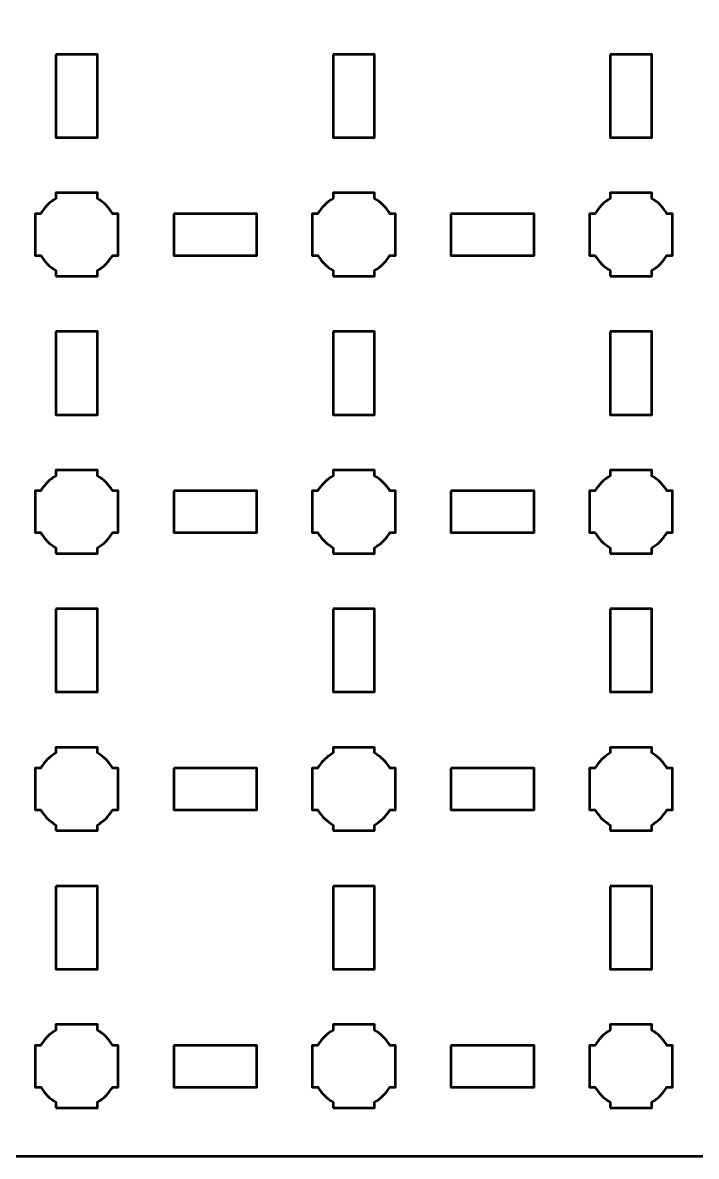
# Model space of a CAD drawing. Header units: centimetres. Extents: x -17.7 to 17.7, y -17.7 to 17.7.
# Drawn here: x 4.61 to 9.47, y -17.65 to -9.47 of the extents above; entities that cross this region are included whole.
import ezdxf

# ---------------------------------------------------------------- set-up
doc = ezdxf.new("R2010")
doc.units = ezdxf.units.CM
doc.header["$MEASUREMENT"] = 0
doc.layers.add('Layer 1', color=7, linetype='Continuous')

msp = doc.modelspace()

# ---------------------------------------------------------------- linework, layer by layer
at = {"layer": 'Layer 1', "lineweight": 53}
for points, knots in [([(-17.14996, 17.65006), (-17.14996, 17.65006), (17.14996, 17.65006), (17.14996, 17.65006), (17.14996, 17.65006), (17.42692, 17.65006), (17.65006, 17.42696), (17.65006, 17.14996), (17.65006, 17.14996), (17.65006, 17.14996), (17.65006, -17.14995), (17.65006, -17.14995), (17.65006, -17.14995), (17.65006, -17.42692), (17.42692, -17.65005), (17.14996, -17.65005), (17.14996, -17.65005), (17.14996, -17.65005), (-17.14996, -17.65005), (-17.14996, -17.65005), (-17.14996, -17.65005), (-17.42696, -17.65005), (-17.65005, -17.42692), (-17.65005, -17.14995), (-17.65005, -17.14995), (-17.65005, -17.14995), (-17.65005, 17.14996), (-17.65005, 17.14996), (-17.65005, 17.14996), (-17.65005, 17.42696), (-17.42696, 17.65006), (-17.14996, 17.65006)], [0, 0, 0, 0, 0.125, 0.125, 0.125, 0.125, 0.25, 0.25, 0.25, 0.25, 0.375, 0.375, 0.375, 0.375, 0.5, 0.5, 0.5, 0.5, 0.625, 0.625, 0.625, 0.625, 0.75, 0.75, 0.75, 0.75, 0.875, 0.875, 0.875, 0.875, 1, 1, 1, 1]), ([(4.85001, -9.69999), (4.85001, -9.69999), (5.15001, -9.69999), (5.15001, -9.69999), (5.15001, -9.69999), (5.15001, -9.69999), (5.15001, -10.29999), (5.15001, -10.29999), (5.15001, -10.29999), (5.15001, -10.29999), (4.85001, -10.29999), (4.85001, -10.29999), (4.85001, -10.29999), (4.85001, -10.29999), (4.85001, -9.69999), (4.85001, -9.69999)], [0, 0, 0, 0, 0.25, 0.25, 0.25, 0.25, 0.5, 0.5, 0.5, 0.5, 0.75, 0.75, 0.75, 0.75, 1, 1, 1, 1]), ([(6.84994, -9.69999), (6.84994, -9.69999), (7.14994, -9.69999), (7.14994, -9.69999), (7.14994, -9.69999), (7.14994, -9.69999), (7.14994, -10.29999), (7.14994, -10.29999), (7.14994, -10.29999), (7.14994, -10.29999), (6.84994, -10.29999), (6.84994, -10.29999), (6.84994, -10.29999), (6.84994, -10.29999), (6.84994, -9.69999), (6.84994, -9.69999)], [0, 0, 0, 0, 0.25, 0.25, 0.25, 0.25, 0.5, 0.5, 0.5, 0.5, 0.75, 0.75, 0.75, 0.75, 1, 1, 1, 1]), ([(8.85001, -9.69999), (8.85001, -9.69999), (9.15002, -9.69999), (9.15002, -9.69999), (9.15002, -9.69999), (9.15002, -9.69999), (9.15002, -10.29999), (9.15002, -10.29999), (9.15002, -10.29999), (9.15002, -10.29999), (8.85001, -10.29999), (8.85001, -10.29999), (8.85001, -10.29999), (8.85001, -10.29999), (8.85001, -9.69999), (8.85001, -9.69999)], [0, 0, 0, 0, 0.25, 0.25, 0.25, 0.25, 0.5, 0.5, 0.5, 0.5, 0.75, 0.75, 0.75, 0.75, 1, 1, 1, 1]), ([(4.85001, -11.29991), (4.85001, -11.29991), (4.85001, -11.2598), (4.85001, -11.2598), (4.85001, -11.2598), (4.80439, -11.23348), (4.76651, -11.19545), (4.74015, -11.14998), (4.74015, -11.14998), (4.74015, -11.14998), (4.69994, -11.14998), (4.69994, -11.14998), (4.69994, -11.14998), (4.69994, -11.14998), (4.69994, -10.9999), (4.69994, -10.9999), (4.69994, -10.9999), (4.69994, -10.9999), (4.69994, -10.84997), (4.69994, -10.84997), (4.69994, -10.84997), (4.69994, -10.84997), (4.74015, -10.84997), (4.74015, -10.84997), (4.74015, -10.84997), (4.76651, -10.80436), (4.80439, -10.76647), (4.85001, -10.74015), (4.85001, -10.74015), (4.85001, -10.74015), (4.85001, -10.6999), (4.85001, -10.6999), (4.85001, -10.6999), (4.85001, -10.6999), (4.99994, -10.6999), (4.99994, -10.6999), (4.99994, -10.6999), (4.99994, -10.6999), (5.15001, -10.6999), (5.15001, -10.6999), (5.15001, -10.6999), (5.15001, -10.6999), (5.15001, -10.74015), (5.15001, -10.74015), (5.15001, -10.74015), (5.19548, -10.76647), (5.23337, -10.80436), (5.25983, -10.84997), (5.25983, -10.84997), (5.25983, -10.84997), (5.29994, -10.84997), (5.29994, -10.84997), (5.29994, -10.84997), (5.29994, -10.84997), (5.29994, -10.9999), (5.29994, -10.9999), (5.29994, -10.9999), (5.29994, -10.9999), (5.29994, -11.14998), (5.29994, -11.14998), (5.29994, -11.14998), (5.29994, -11.14998), (5.25983, -11.14998), (5.25983, -11.14998), (5.25983, -11.14998), (5.23337, -11.19545), (5.19548, -11.23348), (5.15001, -11.2598), (5.15001, -11.2598), (5.15001, -11.2598), (5.15001, -11.29991), (5.15001, -11.29991), (5.15001, -11.29991), (5.15001, -11.29991), (4.99994, -11.29991), (4.99994, -11.29991), (4.99994, -11.29991), (4.99994, -11.29991), (4.85001, -11.29991), (4.85001, -11.29991)], [0, 0, 0, 0, 0.05, 0.05, 0.05, 0.05, 0.1, 0.1, 0.1, 0.1, 0.15, 0.15, 0.15, 0.15, 0.2, 0.2, 0.2, 0.2, 0.25, 0.25, 0.25, 0.25, 0.3, 0.3, 0.3, 0.3, 0.35, 0.35, 0.35, 0.35, 0.4, 0.4, 0.4, 0.4, 0.45, 0.45, 0.45, 0.45, 0.5, 0.5, 0.5, 0.5, 0.55, 0.55, 0.55, 0.55, 0.6, 0.6, 0.6, 0.6, 0.65, 0.65, 0.65, 0.65, 0.7, 0.7, 0.7, 0.7, 0.75, 0.75, 0.75, 0.75, 0.8, 0.8, 0.8, 0.8, 0.85, 0.85, 0.85, 0.85, 0.9, 0.9, 0.9, 0.9, 0.95, 0.95, 0.95, 0.95, 1, 1, 1, 1]), ([(6.84994, -11.29991), (6.84994, -11.29991), (6.84994, -11.2598), (6.84994, -11.2598), (6.84994, -11.2598), (6.80447, -11.23348), (6.76644, -11.19545), (6.74012, -11.14998), (6.74012, -11.14998), (6.74012, -11.14998), (6.69987, -11.14998), (6.69987, -11.14998), (6.69987, -11.14998), (6.69987, -11.14998), (6.69987, -10.9999), (6.69987, -10.9999), (6.69987, -10.9999), (6.69987, -10.9999), (6.69987, -10.84997), (6.69987, -10.84997), (6.69987, -10.84997), (6.69987, -10.84997), (6.74012, -10.84997), (6.74012, -10.84997), (6.74012, -10.84997), (6.76644, -10.80436), (6.80447, -10.76647), (6.84994, -10.74015), (6.84994, -10.74015), (6.84994, -10.74015), (6.84994, -10.6999), (6.84994, -10.6999), (6.84994, -10.6999), (6.84994, -10.6999), (6.99987, -10.6999), (6.99987, -10.6999), (6.99987, -10.6999), (6.99987, -10.6999), (7.14994, -10.6999), (7.14994, -10.6999), (7.14994, -10.6999), (7.14994, -10.6999), (7.14994, -10.74015), (7.14994, -10.74015), (7.14994, -10.74015), (7.19542, -10.76647), (7.23344, -10.80436), (7.25976, -10.84997), (7.25976, -10.84997), (7.25976, -10.84997), (7.29987, -10.84997), (7.29987, -10.84997), (7.29987, -10.84997), (7.29987, -10.84997), (7.29987, -10.9999), (7.29987, -10.9999), (7.29987, -10.9999), (7.29987, -10.9999), (7.29987, -11.14998), (7.29987, -11.14998), (7.29987, -11.14998), (7.29987, -11.14998), (7.25976, -11.14998), (7.25976, -11.14998), (7.25976, -11.14998), (7.23344, -11.19545), (7.19542, -11.23348), (7.14994, -11.2598), (7.14994, -11.2598), (7.14994, -11.2598), (7.14994, -11.29991), (7.14994, -11.29991), (7.14994, -11.29991), (7.14994, -11.29991), (6.99987, -11.29991), (6.99987, -11.29991), (6.99987, -11.29991), (6.99987, -11.29991), (6.84994, -11.29991), (6.84994, -11.29991)], [0, 0, 0, 0, 0.05, 0.05, 0.05, 0.05, 0.1, 0.1, 0.1, 0.1, 0.15, 0.15, 0.15, 0.15, 0.2, 0.2, 0.2, 0.2, 0.25, 0.25, 0.25, 0.25, 0.3, 0.3, 0.3, 0.3, 0.35, 0.35, 0.35, 0.35, 0.4, 0.4, 0.4, 0.4, 0.45, 0.45, 0.45, 0.45, 0.5, 0.5, 0.5, 0.5, 0.55, 0.55, 0.55, 0.55, 0.6, 0.6, 0.6, 0.6, 0.65, 0.65, 0.65, 0.65, 0.7, 0.7, 0.7, 0.7, 0.75, 0.75, 0.75, 0.75, 0.8, 0.8, 0.8, 0.8, 0.85, 0.85, 0.85, 0.85, 0.9, 0.9, 0.9, 0.9, 0.95, 0.95, 0.95, 0.95, 1, 1, 1, 1]), ([(8.84991, -11.29991), (8.84991, -11.29991), (8.84991, -11.2598), (8.84991, -11.2598), (8.84991, -11.2598), (8.80443, -11.23348), (8.76637, -11.19545), (8.74005, -11.14998), (8.74005, -11.14998), (8.74005, -11.14998), (8.69998, -11.14998), (8.69998, -11.14998), (8.69998, -11.14998), (8.69998, -11.14998), (8.69998, -10.9999), (8.69998, -10.9999), (8.69998, -10.9999), (8.69998, -10.9999), (8.69998, -10.84997), (8.69998, -10.84997), (8.69998, -10.84997), (8.69998, -10.84997), (8.74005, -10.84997), (8.74005, -10.84997), (8.74005, -10.84997), (8.76637, -10.80436), (8.80443, -10.76647), (8.84991, -10.74015), (8.84991, -10.74015), (8.84991, -10.74015), (8.84991, -10.6999), (8.84991, -10.6999), (8.84991, -10.6999), (8.84991, -10.6999), (8.99994, -10.6999), (8.99994, -10.6999), (8.99994, -10.6999), (8.99994, -10.6999), (9.14987, -10.6999), (9.14987, -10.6999), (9.14987, -10.6999), (9.14987, -10.6999), (9.14987, -10.74015), (9.14987, -10.74015), (9.14987, -10.74015), (9.19549, -10.76647), (9.23341, -10.80436), (9.25973, -10.84997), (9.25973, -10.84997), (9.25973, -10.84997), (9.29995, -10.84997), (9.29995, -10.84997), (9.29995, -10.84997), (9.29995, -10.84997), (9.29995, -10.9999), (9.29995, -10.9999), (9.29995, -10.9999), (9.29995, -10.9999), (9.29995, -11.14998), (9.29995, -11.14998), (9.29995, -11.14998), (9.29995, -11.14998), (9.25973, -11.14998), (9.25973, -11.14998), (9.25973, -11.14998), (9.23341, -11.19545), (9.19549, -11.23348), (9.14987, -11.2598), (9.14987, -11.2598), (9.14987, -11.2598), (9.14987, -11.29991), (9.14987, -11.29991), (9.14987, -11.29991), (9.14987, -11.29991), (8.99994, -11.29991), (8.99994, -11.29991), (8.99994, -11.29991), (8.99994, -11.29991), (8.84991, -11.29991), (8.84991, -11.29991)], [0, 0, 0, 0, 0.05, 0.05, 0.05, 0.05, 0.1, 0.1, 0.1, 0.1, 0.15, 0.15, 0.15, 0.15, 0.2, 0.2, 0.2, 0.2, 0.25, 0.25, 0.25, 0.25, 0.3, 0.3, 0.3, 0.3, 0.35, 0.35, 0.35, 0.35, 0.4, 0.4, 0.4, 0.4, 0.45, 0.45, 0.45, 0.45, 0.5, 0.5, 0.5, 0.5, 0.55, 0.55, 0.55, 0.55, 0.6, 0.6, 0.6, 0.6, 0.65, 0.65, 0.65, 0.65, 0.7, 0.7, 0.7, 0.7, 0.75, 0.75, 0.75, 0.75, 0.8, 0.8, 0.8, 0.8, 0.85, 0.85, 0.85, 0.85, 0.9, 0.9, 0.9, 0.9, 0.95, 0.95, 0.95, 0.95, 1, 1, 1, 1]), ([(5.69999, -10.84997), (5.69999, -10.84997), (6.29999, -10.84997), (6.29999, -10.84997), (6.29999, -10.84997), (6.29999, -10.84997), (6.29999, -11.14998), (6.29999, -11.14998), (6.29999, -11.14998), (6.29999, -11.14998), (5.69999, -11.14998), (5.69999, -11.14998), (5.69999, -11.14998), (5.69999, -11.14998), (5.69999, -10.84997), (5.69999, -10.84997)], [0, 0, 0, 0, 0.25, 0.25, 0.25, 0.25, 0.5, 0.5, 0.5, 0.5, 0.75, 0.75, 0.75, 0.75, 1, 1, 1, 1]), ([(7.70006, -10.84997), (7.70006, -10.84997), (8.30007, -10.84997), (8.30007, -10.84997), (8.30007, -10.84997), (8.30007, -10.84997), (8.30007, -11.14998), (8.30007, -11.14998), (8.30007, -11.14998), (8.30007, -11.14998), (7.70006, -11.14998), (7.70006, -11.14998), (7.70006, -11.14998), (7.70006, -11.14998), (7.70006, -10.84997), (7.70006, -10.84997)], [0, 0, 0, 0, 0.25, 0.25, 0.25, 0.25, 0.5, 0.5, 0.5, 0.5, 0.75, 0.75, 0.75, 0.75, 1, 1, 1, 1]), ([(4.85001, -11.69996), (4.85001, -11.69996), (5.15001, -11.69996), (5.15001, -11.69996), (5.15001, -11.69996), (5.15001, -11.69996), (5.15001, -12.29996), (5.15001, -12.29996), (5.15001, -12.29996), (5.15001, -12.29996), (4.85001, -12.29996), (4.85001, -12.29996), (4.85001, -12.29996), (4.85001, -12.29996), (4.85001, -11.69996), (4.85001, -11.69996)], [0, 0, 0, 0, 0.25, 0.25, 0.25, 0.25, 0.5, 0.5, 0.5, 0.5, 0.75, 0.75, 0.75, 0.75, 1, 1, 1, 1]), ([(6.84994, -11.69996), (6.84994, -11.69996), (7.14994, -11.69996), (7.14994, -11.69996), (7.14994, -11.69996), (7.14994, -11.69996), (7.14994, -12.29996), (7.14994, -12.29996), (7.14994, -12.29996), (7.14994, -12.29996), (6.84994, -12.29996), (6.84994, -12.29996), (6.84994, -12.29996), (6.84994, -12.29996), (6.84994, -11.69996), (6.84994, -11.69996)], [0, 0, 0, 0, 0.25, 0.25, 0.25, 0.25, 0.5, 0.5, 0.5, 0.5, 0.75, 0.75, 0.75, 0.75, 1, 1, 1, 1]), ([(8.85001, -11.69996), (8.85001, -11.69996), (9.15002, -11.69996), (9.15002, -11.69996), (9.15002, -11.69996), (9.15002, -11.69996), (9.15002, -12.29996), (9.15002, -12.29996), (9.15002, -12.29996), (9.15002, -12.29996), (8.85001, -12.29996), (8.85001, -12.29996), (8.85001, -12.29996), (8.85001, -12.29996), (8.85001, -11.69996), (8.85001, -11.69996)], [0, 0, 0, 0, 0.25, 0.25, 0.25, 0.25, 0.5, 0.5, 0.5, 0.5, 0.75, 0.75, 0.75, 0.75, 1, 1, 1, 1]), ([(4.85001, -13.29998), (4.85001, -13.29998), (4.85001, -13.25973), (4.85001, -13.25973), (4.85001, -13.25973), (4.80439, -13.23341), (4.76651, -13.19538), (4.74015, -13.14991), (4.74015, -13.14991), (4.74015, -13.14991), (4.69994, -13.14991), (4.69994, -13.14991), (4.69994, -13.14991), (4.69994, -13.14991), (4.69994, -12.99998), (4.69994, -12.99998), (4.69994, -12.99998), (4.69994, -12.99998), (4.69994, -12.84991), (4.69994, -12.84991), (4.69994, -12.84991), (4.69994, -12.84991), (4.74015, -12.84991), (4.74015, -12.84991), (4.74015, -12.84991), (4.76651, -12.80443), (4.80439, -12.7664), (4.85001, -12.74009), (4.85001, -12.74009), (4.85001, -12.74009), (4.85001, -12.69998), (4.85001, -12.69998), (4.85001, -12.69998), (4.85001, -12.69998), (4.99994, -12.69998), (4.99994, -12.69998), (4.99994, -12.69998), (4.99994, -12.69998), (5.15001, -12.69998), (5.15001, -12.69998), (5.15001, -12.69998), (5.15001, -12.69998), (5.15001, -12.74009), (5.15001, -12.74009), (5.15001, -12.74009), (5.19548, -12.7664), (5.23337, -12.80443), (5.25983, -12.84991), (5.25983, -12.84991), (5.25983, -12.84991), (5.29994, -12.84991), (5.29994, -12.84991), (5.29994, -12.84991), (5.29994, -12.84991), (5.29994, -12.99998), (5.29994, -12.99998), (5.29994, -12.99998), (5.29994, -12.99998), (5.29994, -13.14991), (5.29994, -13.14991), (5.29994, -13.14991), (5.29994, -13.14991), (5.25983, -13.14991), (5.25983, -13.14991), (5.25983, -13.14991), (5.23337, -13.19538), (5.19548, -13.23341), (5.15001, -13.25973), (5.15001, -13.25973), (5.15001, -13.25973), (5.15001, -13.29998), (5.15001, -13.29998), (5.15001, -13.29998), (5.15001, -13.29998), (4.99994, -13.29998), (4.99994, -13.29998), (4.99994, -13.29998), (4.99994, -13.29998), (4.85001, -13.29998), (4.85001, -13.29998)], [0, 0, 0, 0, 0.05, 0.05, 0.05, 0.05, 0.1, 0.1, 0.1, 0.1, 0.15, 0.15, 0.15, 0.15, 0.2, 0.2, 0.2, 0.2, 0.25, 0.25, 0.25, 0.25, 0.3, 0.3, 0.3, 0.3, 0.35, 0.35, 0.35, 0.35, 0.4, 0.4, 0.4, 0.4, 0.45, 0.45, 0.45, 0.45, 0.5, 0.5, 0.5, 0.5, 0.55, 0.55, 0.55, 0.55, 0.6, 0.6, 0.6, 0.6, 0.65, 0.65, 0.65, 0.65, 0.7, 0.7, 0.7, 0.7, 0.75, 0.75, 0.75, 0.75, 0.8, 0.8, 0.8, 0.8, 0.85, 0.85, 0.85, 0.85, 0.9, 0.9, 0.9, 0.9, 0.95, 0.95, 0.95, 0.95, 1, 1, 1, 1]), ([(6.84994, -13.29998), (6.84994, -13.29998), (6.84994, -13.25973), (6.84994, -13.25973), (6.84994, -13.25973), (6.80447, -13.23341), (6.76644, -13.19538), (6.74012, -13.14991), (6.74012, -13.14991), (6.74012, -13.14991), (6.69987, -13.14991), (6.69987, -13.14991), (6.69987, -13.14991), (6.69987, -13.14991), (6.69987, -12.99998), (6.69987, -12.99998), (6.69987, -12.99998), (6.69987, -12.99998), (6.69987, -12.84991), (6.69987, -12.84991), (6.69987, -12.84991), (6.69987, -12.84991), (6.74012, -12.84991), (6.74012, -12.84991), (6.74012, -12.84991), (6.76644, -12.80443), (6.80447, -12.7664), (6.84994, -12.74009), (6.84994, -12.74009), (6.84994, -12.74009), (6.84994, -12.69998), (6.84994, -12.69998), (6.84994, -12.69998), (6.84994, -12.69998), (6.99987, -12.69998), (6.99987, -12.69998), (6.99987, -12.69998), (6.99987, -12.69998), (7.14994, -12.69998), (7.14994, -12.69998), (7.14994, -12.69998), (7.14994, -12.69998), (7.14994, -12.74009), (7.14994, -12.74009), (7.14994, -12.74009), (7.19542, -12.7664), (7.23344, -12.80443), (7.25976, -12.84991), (7.25976, -12.84991), (7.25976, -12.84991), (7.29987, -12.84991), (7.29987, -12.84991), (7.29987, -12.84991), (7.29987, -12.84991), (7.29987, -12.99998), (7.29987, -12.99998), (7.29987, -12.99998), (7.29987, -12.99998), (7.29987, -13.14991), (7.29987, -13.14991), (7.29987, -13.14991), (7.29987, -13.14991), (7.25976, -13.14991), (7.25976, -13.14991), (7.25976, -13.14991), (7.23344, -13.19538), (7.19542, -13.23341), (7.14994, -13.25973), (7.14994, -13.25973), (7.14994, -13.25973), (7.14994, -13.29998), (7.14994, -13.29998), (7.14994, -13.29998), (7.14994, -13.29998), (6.99987, -13.29998), (6.99987, -13.29998), (6.99987, -13.29998), (6.99987, -13.29998), (6.84994, -13.29998), (6.84994, -13.29998)], [0, 0, 0, 0, 0.05, 0.05, 0.05, 0.05, 0.1, 0.1, 0.1, 0.1, 0.15, 0.15, 0.15, 0.15, 0.2, 0.2, 0.2, 0.2, 0.25, 0.25, 0.25, 0.25, 0.3, 0.3, 0.3, 0.3, 0.35, 0.35, 0.35, 0.35, 0.4, 0.4, 0.4, 0.4, 0.45, 0.45, 0.45, 0.45, 0.5, 0.5, 0.5, 0.5, 0.55, 0.55, 0.55, 0.55, 0.6, 0.6, 0.6, 0.6, 0.65, 0.65, 0.65, 0.65, 0.7, 0.7, 0.7, 0.7, 0.75, 0.75, 0.75, 0.75, 0.8, 0.8, 0.8, 0.8, 0.85, 0.85, 0.85, 0.85, 0.9, 0.9, 0.9, 0.9, 0.95, 0.95, 0.95, 0.95, 1, 1, 1, 1]), ([(8.84991, -13.29998), (8.84991, -13.29998), (8.84991, -13.25973), (8.84991, -13.25973), (8.84991, -13.25973), (8.80443, -13.23341), (8.76637, -13.19538), (8.74005, -13.14991), (8.74005, -13.14991), (8.74005, -13.14991), (8.69998, -13.14991), (8.69998, -13.14991), (8.69998, -13.14991), (8.69998, -13.14991), (8.69998, -12.99998), (8.69998, -12.99998), (8.69998, -12.99998), (8.69998, -12.99998), (8.69998, -12.84991), (8.69998, -12.84991), (8.69998, -12.84991), (8.69998, -12.84991), (8.74005, -12.84991), (8.74005, -12.84991), (8.74005, -12.84991), (8.76637, -12.80443), (8.80443, -12.7664), (8.84991, -12.74009), (8.84991, -12.74009), (8.84991, -12.74009), (8.84991, -12.69998), (8.84991, -12.69998), (8.84991, -12.69998), (8.84991, -12.69998), (8.99994, -12.69998), (8.99994, -12.69998), (8.99994, -12.69998), (8.99994, -12.69998), (9.14987, -12.69998), (9.14987, -12.69998), (9.14987, -12.69998), (9.14987, -12.69998), (9.14987, -12.74009), (9.14987, -12.74009), (9.14987, -12.74009), (9.19549, -12.7664), (9.23341, -12.80443), (9.25973, -12.84991), (9.25973, -12.84991), (9.25973, -12.84991), (9.29995, -12.84991), (9.29995, -12.84991), (9.29995, -12.84991), (9.29995, -12.84991), (9.29995, -12.99998), (9.29995, -12.99998), (9.29995, -12.99998), (9.29995, -12.99998), (9.29995, -13.14991), (9.29995, -13.14991), (9.29995, -13.14991), (9.29995, -13.14991), (9.25973, -13.14991), (9.25973, -13.14991), (9.25973, -13.14991), (9.23341, -13.19538), (9.19549, -13.23341), (9.14987, -13.25973), (9.14987, -13.25973), (9.14987, -13.25973), (9.14987, -13.29998), (9.14987, -13.29998), (9.14987, -13.29998), (9.14987, -13.29998), (8.99994, -13.29998), (8.99994, -13.29998), (8.99994, -13.29998), (8.99994, -13.29998), (8.84991, -13.29998), (8.84991, -13.29998)], [0, 0, 0, 0, 0.05, 0.05, 0.05, 0.05, 0.1, 0.1, 0.1, 0.1, 0.15, 0.15, 0.15, 0.15, 0.2, 0.2, 0.2, 0.2, 0.25, 0.25, 0.25, 0.25, 0.3, 0.3, 0.3, 0.3, 0.35, 0.35, 0.35, 0.35, 0.4, 0.4, 0.4, 0.4, 0.45, 0.45, 0.45, 0.45, 0.5, 0.5, 0.5, 0.5, 0.55, 0.55, 0.55, 0.55, 0.6, 0.6, 0.6, 0.6, 0.65, 0.65, 0.65, 0.65, 0.7, 0.7, 0.7, 0.7, 0.75, 0.75, 0.75, 0.75, 0.8, 0.8, 0.8, 0.8, 0.85, 0.85, 0.85, 0.85, 0.9, 0.9, 0.9, 0.9, 0.95, 0.95, 0.95, 0.95, 1, 1, 1, 1]), ([(5.69999, -12.84991), (5.69999, -12.84991), (6.29999, -12.84991), (6.29999, -12.84991), (6.29999, -12.84991), (6.29999, -12.84991), (6.29999, -13.14991), (6.29999, -13.14991), (6.29999, -13.14991), (6.29999, -13.14991), (5.69999, -13.14991), (5.69999, -13.14991), (5.69999, -13.14991), (5.69999, -13.14991), (5.69999, -12.84991), (5.69999, -12.84991)], [0, 0, 0, 0, 0.25, 0.25, 0.25, 0.25, 0.5, 0.5, 0.5, 0.5, 0.75, 0.75, 0.75, 0.75, 1, 1, 1, 1]), ([(7.70006, -12.84991), (7.70006, -12.84991), (8.30007, -12.84991), (8.30007, -12.84991), (8.30007, -12.84991), (8.30007, -12.84991), (8.30007, -13.14991), (8.30007, -13.14991), (8.30007, -13.14991), (8.30007, -13.14991), (7.70006, -13.14991), (7.70006, -13.14991), (7.70006, -13.14991), (7.70006, -13.14991), (7.70006, -12.84991), (7.70006, -12.84991)], [0, 0, 0, 0, 0.25, 0.25, 0.25, 0.25, 0.5, 0.5, 0.5, 0.5, 0.75, 0.75, 0.75, 0.75, 1, 1, 1, 1]), ([(4.85001, -13.70003), (4.85001, -13.70003), (5.15001, -13.70003), (5.15001, -13.70003), (5.15001, -13.70003), (5.15001, -13.70003), (5.15001, -14.30003), (5.15001, -14.30003), (5.15001, -14.30003), (5.15001, -14.30003), (4.85001, -14.30003), (4.85001, -14.30003), (4.85001, -14.30003), (4.85001, -14.30003), (4.85001, -13.70003), (4.85001, -13.70003)], [0, 0, 0, 0, 0.25, 0.25, 0.25, 0.25, 0.5, 0.5, 0.5, 0.5, 0.75, 0.75, 0.75, 0.75, 1, 1, 1, 1]), ([(6.84994, -13.70003), (6.84994, -13.70003), (7.14994, -13.70003), (7.14994, -13.70003), (7.14994, -13.70003), (7.14994, -13.70003), (7.14994, -14.30003), (7.14994, -14.30003), (7.14994, -14.30003), (7.14994, -14.30003), (6.84994, -14.30003), (6.84994, -14.30003), (6.84994, -14.30003), (6.84994, -14.30003), (6.84994, -13.70003), (6.84994, -13.70003)], [0, 0, 0, 0, 0.25, 0.25, 0.25, 0.25, 0.5, 0.5, 0.5, 0.5, 0.75, 0.75, 0.75, 0.75, 1, 1, 1, 1]), ([(8.85001, -13.70003), (8.85001, -13.70003), (9.15002, -13.70003), (9.15002, -13.70003), (9.15002, -13.70003), (9.15002, -13.70003), (9.15002, -14.30003), (9.15002, -14.30003), (9.15002, -14.30003), (9.15002, -14.30003), (8.85001, -14.30003), (8.85001, -14.30003), (8.85001, -14.30003), (8.85001, -14.30003), (8.85001, -13.70003), (8.85001, -13.70003)], [0, 0, 0, 0, 0.25, 0.25, 0.25, 0.25, 0.5, 0.5, 0.5, 0.5, 0.75, 0.75, 0.75, 0.75, 1, 1, 1, 1]), ([(4.85001, -15.29995), (4.85001, -15.29995), (4.85001, -15.25984), (4.85001, -15.25984), (4.85001, -15.25984), (4.80439, -15.23338), (4.76651, -15.19549), (4.74015, -15.14988), (4.74015, -15.14988), (4.74015, -15.14988), (4.69994, -15.14988), (4.69994, -15.14988), (4.69994, -15.14988), (4.69994, -15.14988), (4.69994, -14.99995), (4.69994, -14.99995), (4.69994, -14.99995), (4.69994, -14.99995), (4.69994, -14.84987), (4.69994, -14.84987), (4.69994, -14.84987), (4.69994, -14.84987), (4.74015, -14.84987), (4.74015, -14.84987), (4.74015, -14.84987), (4.76651, -14.8044), (4.80439, -14.76637), (4.85001, -14.74002), (4.85001, -14.74002), (4.85001, -14.74002), (4.85001, -14.69994), (4.85001, -14.69994), (4.85001, -14.69994), (4.85001, -14.69994), (4.99994, -14.69994), (4.99994, -14.69994), (4.99994, -14.69994), (4.99994, -14.69994), (5.15001, -14.69994), (5.15001, -14.69994), (5.15001, -14.69994), (5.15001, -14.69994), (5.15001, -14.74002), (5.15001, -14.74002), (5.15001, -14.74002), (5.19548, -14.76637), (5.23337, -14.8044), (5.25983, -14.84987), (5.25983, -14.84987), (5.25983, -14.84987), (5.29994, -14.84987), (5.29994, -14.84987), (5.29994, -14.84987), (5.29994, -14.84987), (5.29994, -14.99995), (5.29994, -14.99995), (5.29994, -14.99995), (5.29994, -14.99995), (5.29994, -15.14988), (5.29994, -15.14988), (5.29994, -15.14988), (5.29994, -15.14988), (5.25983, -15.14988), (5.25983, -15.14988), (5.25983, -15.14988), (5.23337, -15.19549), (5.19548, -15.23338), (5.15001, -15.25984), (5.15001, -15.25984), (5.15001, -15.25984), (5.15001, -15.29995), (5.15001, -15.29995), (5.15001, -15.29995), (5.15001, -15.29995), (4.99994, -15.29995), (4.99994, -15.29995), (4.99994, -15.29995), (4.99994, -15.29995), (4.85001, -15.29995), (4.85001, -15.29995)], [0, 0, 0, 0, 0.05, 0.05, 0.05, 0.05, 0.1, 0.1, 0.1, 0.1, 0.15, 0.15, 0.15, 0.15, 0.2, 0.2, 0.2, 0.2, 0.25, 0.25, 0.25, 0.25, 0.3, 0.3, 0.3, 0.3, 0.35, 0.35, 0.35, 0.35, 0.4, 0.4, 0.4, 0.4, 0.45, 0.45, 0.45, 0.45, 0.5, 0.5, 0.5, 0.5, 0.55, 0.55, 0.55, 0.55, 0.6, 0.6, 0.6, 0.6, 0.65, 0.65, 0.65, 0.65, 0.7, 0.7, 0.7, 0.7, 0.75, 0.75, 0.75, 0.75, 0.8, 0.8, 0.8, 0.8, 0.85, 0.85, 0.85, 0.85, 0.9, 0.9, 0.9, 0.9, 0.95, 0.95, 0.95, 0.95, 1, 1, 1, 1]), ([(6.84994, -15.29995), (6.84994, -15.29995), (6.84994, -15.25984), (6.84994, -15.25984), (6.84994, -15.25984), (6.80447, -15.23338), (6.76644, -15.19549), (6.74012, -15.14988), (6.74012, -15.14988), (6.74012, -15.14988), (6.69987, -15.14988), (6.69987, -15.14988), (6.69987, -15.14988), (6.69987, -15.14988), (6.69987, -14.99995), (6.69987, -14.99995), (6.69987, -14.99995), (6.69987, -14.99995), (6.69987, -14.84987), (6.69987, -14.84987), (6.69987, -14.84987), (6.69987, -14.84987), (6.74012, -14.84987), (6.74012, -14.84987), (6.74012, -14.84987), (6.76644, -14.8044), (6.80447, -14.76637), (6.84994, -14.74002), (6.84994, -14.74002), (6.84994, -14.74002), (6.84994, -14.69994), (6.84994, -14.69994), (6.84994, -14.69994), (6.84994, -14.69994), (6.99987, -14.69994), (6.99987, -14.69994), (6.99987, -14.69994), (6.99987, -14.69994), (7.14994, -14.69994), (7.14994, -14.69994), (7.14994, -14.69994), (7.14994, -14.69994), (7.14994, -14.74002), (7.14994, -14.74002), (7.14994, -14.74002), (7.19542, -14.76637), (7.23344, -14.8044), (7.25976, -14.84987), (7.25976, -14.84987), (7.25976, -14.84987), (7.29987, -14.84987), (7.29987, -14.84987), (7.29987, -14.84987), (7.29987, -14.84987), (7.29987, -14.99995), (7.29987, -14.99995), (7.29987, -14.99995), (7.29987, -14.99995), (7.29987, -15.14988), (7.29987, -15.14988), (7.29987, -15.14988), (7.29987, -15.14988), (7.25976, -15.14988), (7.25976, -15.14988), (7.25976, -15.14988), (7.23344, -15.19549), (7.19542, -15.23338), (7.14994, -15.25984), (7.14994, -15.25984), (7.14994, -15.25984), (7.14994, -15.29995), (7.14994, -15.29995), (7.14994, -15.29995), (7.14994, -15.29995), (6.99987, -15.29995), (6.99987, -15.29995), (6.99987, -15.29995), (6.99987, -15.29995), (6.84994, -15.29995), (6.84994, -15.29995)], [0, 0, 0, 0, 0.05, 0.05, 0.05, 0.05, 0.1, 0.1, 0.1, 0.1, 0.15, 0.15, 0.15, 0.15, 0.2, 0.2, 0.2, 0.2, 0.25, 0.25, 0.25, 0.25, 0.3, 0.3, 0.3, 0.3, 0.35, 0.35, 0.35, 0.35, 0.4, 0.4, 0.4, 0.4, 0.45, 0.45, 0.45, 0.45, 0.5, 0.5, 0.5, 0.5, 0.55, 0.55, 0.55, 0.55, 0.6, 0.6, 0.6, 0.6, 0.65, 0.65, 0.65, 0.65, 0.7, 0.7, 0.7, 0.7, 0.75, 0.75, 0.75, 0.75, 0.8, 0.8, 0.8, 0.8, 0.85, 0.85, 0.85, 0.85, 0.9, 0.9, 0.9, 0.9, 0.95, 0.95, 0.95, 0.95, 1, 1, 1, 1]), ([(8.84991, -15.29995), (8.84991, -15.29995), (8.84991, -15.25984), (8.84991, -15.25984), (8.84991, -15.25984), (8.80443, -15.23338), (8.76637, -15.19549), (8.74005, -15.14988), (8.74005, -15.14988), (8.74005, -15.14988), (8.69998, -15.14988), (8.69998, -15.14988), (8.69998, -15.14988), (8.69998, -15.14988), (8.69998, -14.99995), (8.69998, -14.99995), (8.69998, -14.99995), (8.69998, -14.99995), (8.69998, -14.84987), (8.69998, -14.84987), (8.69998, -14.84987), (8.69998, -14.84987), (8.74005, -14.84987), (8.74005, -14.84987), (8.74005, -14.84987), (8.76637, -14.8044), (8.80443, -14.76637), (8.84991, -14.74002), (8.84991, -14.74002), (8.84991, -14.74002), (8.84991, -14.69994), (8.84991, -14.69994), (8.84991, -14.69994), (8.84991, -14.69994), (8.99994, -14.69994), (8.99994, -14.69994), (8.99994, -14.69994), (8.99994, -14.69994), (9.14987, -14.69994), (9.14987, -14.69994), (9.14987, -14.69994), (9.14987, -14.69994), (9.14987, -14.74002), (9.14987, -14.74002), (9.14987, -14.74002), (9.19549, -14.76637), (9.23341, -14.8044), (9.25973, -14.84987), (9.25973, -14.84987), (9.25973, -14.84987), (9.29995, -14.84987), (9.29995, -14.84987), (9.29995, -14.84987), (9.29995, -14.84987), (9.29995, -14.99995), (9.29995, -14.99995), (9.29995, -14.99995), (9.29995, -14.99995), (9.29995, -15.14988), (9.29995, -15.14988), (9.29995, -15.14988), (9.29995, -15.14988), (9.25973, -15.14988), (9.25973, -15.14988), (9.25973, -15.14988), (9.23341, -15.19549), (9.19549, -15.23338), (9.14987, -15.25984), (9.14987, -15.25984), (9.14987, -15.25984), (9.14987, -15.29995), (9.14987, -15.29995), (9.14987, -15.29995), (9.14987, -15.29995), (8.99994, -15.29995), (8.99994, -15.29995), (8.99994, -15.29995), (8.99994, -15.29995), (8.84991, -15.29995), (8.84991, -15.29995)], [0, 0, 0, 0, 0.05, 0.05, 0.05, 0.05, 0.1, 0.1, 0.1, 0.1, 0.15, 0.15, 0.15, 0.15, 0.2, 0.2, 0.2, 0.2, 0.25, 0.25, 0.25, 0.25, 0.3, 0.3, 0.3, 0.3, 0.35, 0.35, 0.35, 0.35, 0.4, 0.4, 0.4, 0.4, 0.45, 0.45, 0.45, 0.45, 0.5, 0.5, 0.5, 0.5, 0.55, 0.55, 0.55, 0.55, 0.6, 0.6, 0.6, 0.6, 0.65, 0.65, 0.65, 0.65, 0.7, 0.7, 0.7, 0.7, 0.75, 0.75, 0.75, 0.75, 0.8, 0.8, 0.8, 0.8, 0.85, 0.85, 0.85, 0.85, 0.9, 0.9, 0.9, 0.9, 0.95, 0.95, 0.95, 0.95, 1, 1, 1, 1]), ([(5.69999, -14.85001), (5.69999, -14.85001), (6.29999, -14.85001), (6.29999, -14.85001), (6.29999, -14.85001), (6.29999, -14.85001), (6.29999, -15.15002), (6.29999, -15.15002), (6.29999, -15.15002), (6.29999, -15.15002), (5.69999, -15.15002), (5.69999, -15.15002), (5.69999, -15.15002), (5.69999, -15.15002), (5.69999, -14.85001), (5.69999, -14.85001)], [0, 0, 0, 0, 0.25, 0.25, 0.25, 0.25, 0.5, 0.5, 0.5, 0.5, 0.75, 0.75, 0.75, 0.75, 1, 1, 1, 1]), ([(7.70006, -14.85001), (7.70006, -14.85001), (8.30007, -14.85001), (8.30007, -14.85001), (8.30007, -14.85001), (8.30007, -14.85001), (8.30007, -15.15002), (8.30007, -15.15002), (8.30007, -15.15002), (8.30007, -15.15002), (7.70006, -15.15002), (7.70006, -15.15002), (7.70006, -15.15002), (7.70006, -15.15002), (7.70006, -14.85001), (7.70006, -14.85001)], [0, 0, 0, 0, 0.25, 0.25, 0.25, 0.25, 0.5, 0.5, 0.5, 0.5, 0.75, 0.75, 0.75, 0.75, 1, 1, 1, 1]), ([(4.85001, -15.69996), (4.85001, -15.69996), (5.15001, -15.69996), (5.15001, -15.69996), (5.15001, -15.69996), (5.15001, -15.69996), (5.15001, -16.29997), (5.15001, -16.29997), (5.15001, -16.29997), (5.15001, -16.29997), (4.85001, -16.29997), (4.85001, -16.29997), (4.85001, -16.29997), (4.85001, -16.29997), (4.85001, -15.69996), (4.85001, -15.69996)], [0, 0, 0, 0, 0.25, 0.25, 0.25, 0.25, 0.5, 0.5, 0.5, 0.5, 0.75, 0.75, 0.75, 0.75, 1, 1, 1, 1]), ([(6.84994, -15.69996), (6.84994, -15.69996), (7.14994, -15.69996), (7.14994, -15.69996), (7.14994, -15.69996), (7.14994, -15.69996), (7.14994, -16.29997), (7.14994, -16.29997), (7.14994, -16.29997), (7.14994, -16.29997), (6.84994, -16.29997), (6.84994, -16.29997), (6.84994, -16.29997), (6.84994, -16.29997), (6.84994, -15.69996), (6.84994, -15.69996)], [0, 0, 0, 0, 0.25, 0.25, 0.25, 0.25, 0.5, 0.5, 0.5, 0.5, 0.75, 0.75, 0.75, 0.75, 1, 1, 1, 1]), ([(8.85001, -15.69996), (8.85001, -15.69996), (9.15002, -15.69996), (9.15002, -15.69996), (9.15002, -15.69996), (9.15002, -15.69996), (9.15002, -16.29997), (9.15002, -16.29997), (9.15002, -16.29997), (9.15002, -16.29997), (8.85001, -16.29997), (8.85001, -16.29997), (8.85001, -16.29997), (8.85001, -16.29997), (8.85001, -15.69996), (8.85001, -15.69996)], [0, 0, 0, 0, 0.25, 0.25, 0.25, 0.25, 0.5, 0.5, 0.5, 0.5, 0.75, 0.75, 0.75, 0.75, 1, 1, 1, 1]), ([(4.85001, -17.29988), (4.85001, -17.29988), (4.85001, -17.25977), (4.85001, -17.25977), (4.85001, -17.25977), (4.80439, -17.23345), (4.76651, -17.19542), (4.74015, -17.14995), (4.74015, -17.14995), (4.74015, -17.14995), (4.69994, -17.14995), (4.69994, -17.14995), (4.69994, -17.14995), (4.69994, -17.14995), (4.69994, -16.99988), (4.69994, -16.99988), (4.69994, -16.99988), (4.69994, -16.99988), (4.69994, -16.84995), (4.69994, -16.84995), (4.69994, -16.84995), (4.69994, -16.84995), (4.74015, -16.84995), (4.74015, -16.84995), (4.74015, -16.84995), (4.76651, -16.80433), (4.80439, -16.76644), (4.85001, -16.74013), (4.85001, -16.74013), (4.85001, -16.74013), (4.85001, -16.69988), (4.85001, -16.69988), (4.85001, -16.69988), (4.85001, -16.69988), (4.99994, -16.69988), (4.99994, -16.69988), (4.99994, -16.69988), (4.99994, -16.69988), (5.15001, -16.69988), (5.15001, -16.69988), (5.15001, -16.69988), (5.15001, -16.69988), (5.15001, -16.74013), (5.15001, -16.74013), (5.15001, -16.74013), (5.19548, -16.76644), (5.23337, -16.80433), (5.25983, -16.84995), (5.25983, -16.84995), (5.25983, -16.84995), (5.29994, -16.84995), (5.29994, -16.84995), (5.29994, -16.84995), (5.29994, -16.84995), (5.29994, -16.99988), (5.29994, -16.99988), (5.29994, -16.99988), (5.29994, -16.99988), (5.29994, -17.14995), (5.29994, -17.14995), (5.29994, -17.14995), (5.29994, -17.14995), (5.25983, -17.14995), (5.25983, -17.14995), (5.25983, -17.14995), (5.23337, -17.19542), (5.19548, -17.23345), (5.15001, -17.25977), (5.15001, -17.25977), (5.15001, -17.25977), (5.15001, -17.29988), (5.15001, -17.29988), (5.15001, -17.29988), (5.15001, -17.29988), (4.99994, -17.29988), (4.99994, -17.29988), (4.99994, -17.29988), (4.99994, -17.29988), (4.85001, -17.29988), (4.85001, -17.29988)], [0, 0, 0, 0, 0.05, 0.05, 0.05, 0.05, 0.1, 0.1, 0.1, 0.1, 0.15, 0.15, 0.15, 0.15, 0.2, 0.2, 0.2, 0.2, 0.25, 0.25, 0.25, 0.25, 0.3, 0.3, 0.3, 0.3, 0.35, 0.35, 0.35, 0.35, 0.4, 0.4, 0.4, 0.4, 0.45, 0.45, 0.45, 0.45, 0.5, 0.5, 0.5, 0.5, 0.55, 0.55, 0.55, 0.55, 0.6, 0.6, 0.6, 0.6, 0.65, 0.65, 0.65, 0.65, 0.7, 0.7, 0.7, 0.7, 0.75, 0.75, 0.75, 0.75, 0.8, 0.8, 0.8, 0.8, 0.85, 0.85, 0.85, 0.85, 0.9, 0.9, 0.9, 0.9, 0.95, 0.95, 0.95, 0.95, 1, 1, 1, 1]), ([(6.84994, -17.29988), (6.84994, -17.29988), (6.84994, -17.25977), (6.84994, -17.25977), (6.84994, -17.25977), (6.80447, -17.23345), (6.76644, -17.19542), (6.74012, -17.14995), (6.74012, -17.14995), (6.74012, -17.14995), (6.69987, -17.14995), (6.69987, -17.14995), (6.69987, -17.14995), (6.69987, -17.14995), (6.69987, -16.99988), (6.69987, -16.99988), (6.69987, -16.99988), (6.69987, -16.99988), (6.69987, -16.84995), (6.69987, -16.84995), (6.69987, -16.84995), (6.69987, -16.84995), (6.74012, -16.84995), (6.74012, -16.84995), (6.74012, -16.84995), (6.76644, -16.80433), (6.80447, -16.76644), (6.84994, -16.74013), (6.84994, -16.74013), (6.84994, -16.74013), (6.84994, -16.69988), (6.84994, -16.69988), (6.84994, -16.69988), (6.84994, -16.69988), (6.99987, -16.69988), (6.99987, -16.69988), (6.99987, -16.69988), (6.99987, -16.69988), (7.14994, -16.69988), (7.14994, -16.69988), (7.14994, -16.69988), (7.14994, -16.69988), (7.14994, -16.74013), (7.14994, -16.74013), (7.14994, -16.74013), (7.19542, -16.76644), (7.23344, -16.80433), (7.25976, -16.84995), (7.25976, -16.84995), (7.25976, -16.84995), (7.29987, -16.84995), (7.29987, -16.84995), (7.29987, -16.84995), (7.29987, -16.84995), (7.29987, -16.99988), (7.29987, -16.99988), (7.29987, -16.99988), (7.29987, -16.99988), (7.29987, -17.14995), (7.29987, -17.14995), (7.29987, -17.14995), (7.29987, -17.14995), (7.25976, -17.14995), (7.25976, -17.14995), (7.25976, -17.14995), (7.23344, -17.19542), (7.19542, -17.23345), (7.14994, -17.25977), (7.14994, -17.25977), (7.14994, -17.25977), (7.14994, -17.29988), (7.14994, -17.29988), (7.14994, -17.29988), (7.14994, -17.29988), (6.99987, -17.29988), (6.99987, -17.29988), (6.99987, -17.29988), (6.99987, -17.29988), (6.84994, -17.29988), (6.84994, -17.29988)], [0, 0, 0, 0, 0.05, 0.05, 0.05, 0.05, 0.1, 0.1, 0.1, 0.1, 0.15, 0.15, 0.15, 0.15, 0.2, 0.2, 0.2, 0.2, 0.25, 0.25, 0.25, 0.25, 0.3, 0.3, 0.3, 0.3, 0.35, 0.35, 0.35, 0.35, 0.4, 0.4, 0.4, 0.4, 0.45, 0.45, 0.45, 0.45, 0.5, 0.5, 0.5, 0.5, 0.55, 0.55, 0.55, 0.55, 0.6, 0.6, 0.6, 0.6, 0.65, 0.65, 0.65, 0.65, 0.7, 0.7, 0.7, 0.7, 0.75, 0.75, 0.75, 0.75, 0.8, 0.8, 0.8, 0.8, 0.85, 0.85, 0.85, 0.85, 0.9, 0.9, 0.9, 0.9, 0.95, 0.95, 0.95, 0.95, 1, 1, 1, 1]), ([(8.84991, -17.29988), (8.84991, -17.29988), (8.84991, -17.25977), (8.84991, -17.25977), (8.84991, -17.25977), (8.80443, -17.23345), (8.76637, -17.19542), (8.74005, -17.14995), (8.74005, -17.14995), (8.74005, -17.14995), (8.69998, -17.14995), (8.69998, -17.14995), (8.69998, -17.14995), (8.69998, -17.14995), (8.69998, -16.99988), (8.69998, -16.99988), (8.69998, -16.99988), (8.69998, -16.99988), (8.69998, -16.84995), (8.69998, -16.84995), (8.69998, -16.84995), (8.69998, -16.84995), (8.74005, -16.84995), (8.74005, -16.84995), (8.74005, -16.84995), (8.76637, -16.80433), (8.80443, -16.76644), (8.84991, -16.74013), (8.84991, -16.74013), (8.84991, -16.74013), (8.84991, -16.69988), (8.84991, -16.69988), (8.84991, -16.69988), (8.84991, -16.69988), (8.99994, -16.69988), (8.99994, -16.69988), (8.99994, -16.69988), (8.99994, -16.69988), (9.14987, -16.69988), (9.14987, -16.69988), (9.14987, -16.69988), (9.14987, -16.69988), (9.14987, -16.74013), (9.14987, -16.74013), (9.14987, -16.74013), (9.19549, -16.76644), (9.23341, -16.80433), (9.25973, -16.84995), (9.25973, -16.84995), (9.25973, -16.84995), (9.29995, -16.84995), (9.29995, -16.84995), (9.29995, -16.84995), (9.29995, -16.84995), (9.29995, -16.99988), (9.29995, -16.99988), (9.29995, -16.99988), (9.29995, -16.99988), (9.29995, -17.14995), (9.29995, -17.14995), (9.29995, -17.14995), (9.29995, -17.14995), (9.25973, -17.14995), (9.25973, -17.14995), (9.25973, -17.14995), (9.23341, -17.19542), (9.19549, -17.23345), (9.14987, -17.25977), (9.14987, -17.25977), (9.14987, -17.25977), (9.14987, -17.29988), (9.14987, -17.29988), (9.14987, -17.29988), (9.14987, -17.29988), (8.99994, -17.29988), (8.99994, -17.29988), (8.99994, -17.29988), (8.99994, -17.29988), (8.84991, -17.29988), (8.84991, -17.29988)], [0, 0, 0, 0, 0.05, 0.05, 0.05, 0.05, 0.1, 0.1, 0.1, 0.1, 0.15, 0.15, 0.15, 0.15, 0.2, 0.2, 0.2, 0.2, 0.25, 0.25, 0.25, 0.25, 0.3, 0.3, 0.3, 0.3, 0.35, 0.35, 0.35, 0.35, 0.4, 0.4, 0.4, 0.4, 0.45, 0.45, 0.45, 0.45, 0.5, 0.5, 0.5, 0.5, 0.55, 0.55, 0.55, 0.55, 0.6, 0.6, 0.6, 0.6, 0.65, 0.65, 0.65, 0.65, 0.7, 0.7, 0.7, 0.7, 0.75, 0.75, 0.75, 0.75, 0.8, 0.8, 0.8, 0.8, 0.85, 0.85, 0.85, 0.85, 0.9, 0.9, 0.9, 0.9, 0.95, 0.95, 0.95, 0.95, 1, 1, 1, 1]), ([(5.69999, -16.84995), (5.69999, -16.84995), (6.29999, -16.84995), (6.29999, -16.84995), (6.29999, -16.84995), (6.29999, -16.84995), (6.29999, -17.14995), (6.29999, -17.14995), (6.29999, -17.14995), (6.29999, -17.14995), (5.69999, -17.14995), (5.69999, -17.14995), (5.69999, -17.14995), (5.69999, -17.14995), (5.69999, -16.84995), (5.69999, -16.84995)], [0, 0, 0, 0, 0.25, 0.25, 0.25, 0.25, 0.5, 0.5, 0.5, 0.5, 0.75, 0.75, 0.75, 0.75, 1, 1, 1, 1]), ([(7.70006, -16.84995), (7.70006, -16.84995), (8.30007, -16.84995), (8.30007, -16.84995), (8.30007, -16.84995), (8.30007, -16.84995), (8.30007, -17.14995), (8.30007, -17.14995), (8.30007, -17.14995), (8.30007, -17.14995), (7.70006, -17.14995), (7.70006, -17.14995), (7.70006, -17.14995), (7.70006, -17.14995), (7.70006, -16.84995), (7.70006, -16.84995)], [0, 0, 0, 0, 0.25, 0.25, 0.25, 0.25, 0.5, 0.5, 0.5, 0.5, 0.75, 0.75, 0.75, 0.75, 1, 1, 1, 1])]:
    msp.add_open_spline(points, degree=3, knots=knots, dxfattribs=at)

doc.saveas('drawing.dxf')
